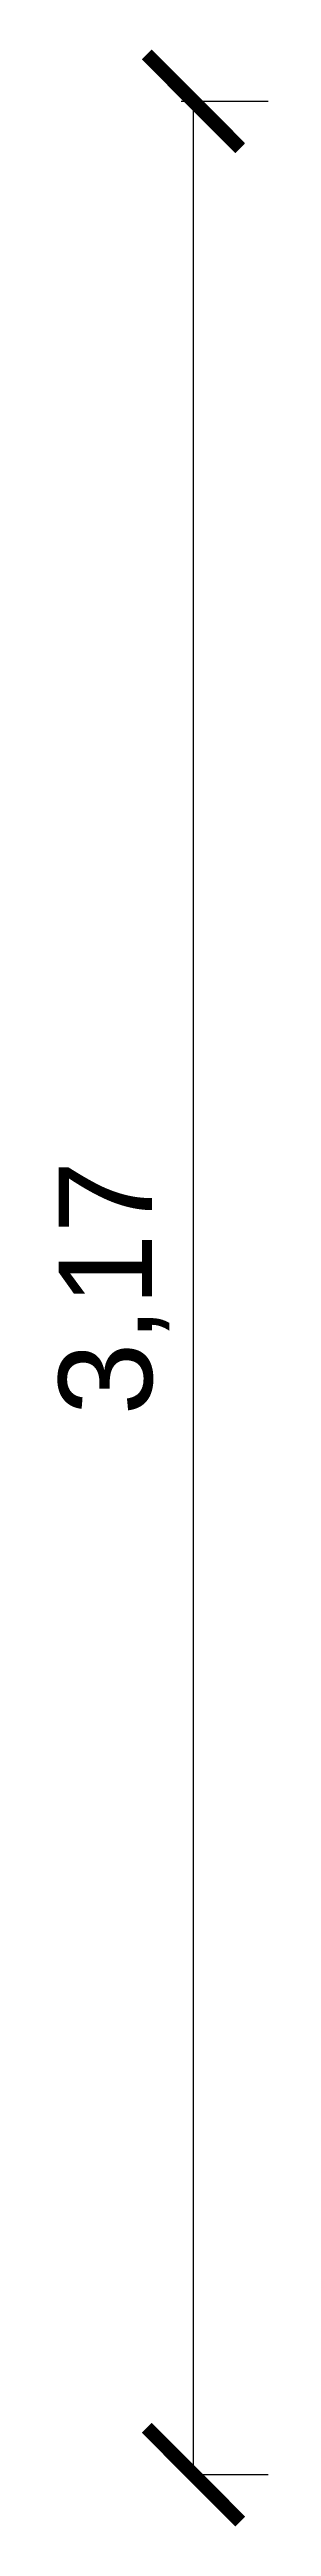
# Model space of a CAD drawing. Header units: inches. Extents: x -2 to 286, y -4 to 3301.
import ezdxf

# ---------------------------------------------------------------- set-up
doc = ezdxf.new("R2010")
doc.units = ezdxf.units.IN
doc.header["$MEASUREMENT"] = 0
doc.layers.add('cotas', color=120, linetype='Continuous')
doc.styles.add('2.5', font='arial.ttf', dxfattribs={"height": 2.5})
doc.dimstyles.new('Cota alfredo', dxfattribs={"dimtxt": 2.5, "dimasz": 2.5, "dimexe": 2, "dimexo": 0, "dimtad": 1, "dimlfac": 0.001, "dimzin": 1, "dimtxsty": '2.5', "dimblk": 'ARCHTICK', "dimcen": 2.5, "dimclrd": 256, "dimclre": 256, "dimclrt": 256, "dimazin": 0, "dimtfac": 1, "dimtmove": 1, "dimatfit": 3, "dimfxl": 1, "dimlwd": -1, "dimlwe": -1, "dimarcsym": 0})

# ---------------------------------------------------------------- blocks, each defined once
blk = doc.blocks.new('_ArchTick')
at = {"color": 0, "linetype": 'ByBlock', "const_width": 0.15}
blk.add_lwpolyline([(-0.5, -0.5), (0.5, 0.5)], dxfattribs=at)
blk = doc.blocks.new('*D4')
at = {"layer": 'cotas', "transparency": 16777216}
for p, q in [((169.6, 3231.9), (286.2, 3231.9)), ((186.2, 65), (186.2, 3231.9)), ((186.2, 65), (286.2, 65))]:
    blk.add_line(p, q, dxfattribs=at)
at = {"layer": 'Defpoints', "color": 0, "transparency": 16777216}
for p in [(169.6, 3231.9), (186.2, 3231.9), (186.2, 65)]:
    blk.add_point(p, dxfattribs=at)
at = {"layer": 'cotas', "transparency": 16777216, "xscale": 125, "yscale": 125, "zscale": 125}
for p, rotation in [((186.2, 3231.9), 90), ((186.2, 65), 270)]:
    blk.add_blockref('_ArchTick', p, dxfattribs=dict(at, rotation=rotation))
at = {"layer": 'cotas', "transparency": 16777216, "insert": (79.9, 1648.4), "char_height": 125, "attachment_point": 5, "rotation": 90, "style": '2.5'}
blk.add_mtext('3,17', dxfattribs=at)

msp = doc.modelspace()

# ---------------------------------------------------------------- dimensions: what is measured, and where the dimension line sits
at = {"layer": 'cotas'}
dim = msp.add_linear_dim(base=(186.225, 3231.857), p1=(186.225, 65.006), p2=(169.614, 3231.857), angle=90, dimstyle='Cota alfredo', override={"dimscale": 0, "dimtix": 0, "dimtofl": 1, "dimtmove": 1, "dimatfit": 3}, dxfattribs=at)
dim.commit()
dim.dimension.update_dxf_attribs({"geometry": '*D4', "text_midpoint": (79.856, 1648.431)})

doc.saveas('drawing.dxf')
